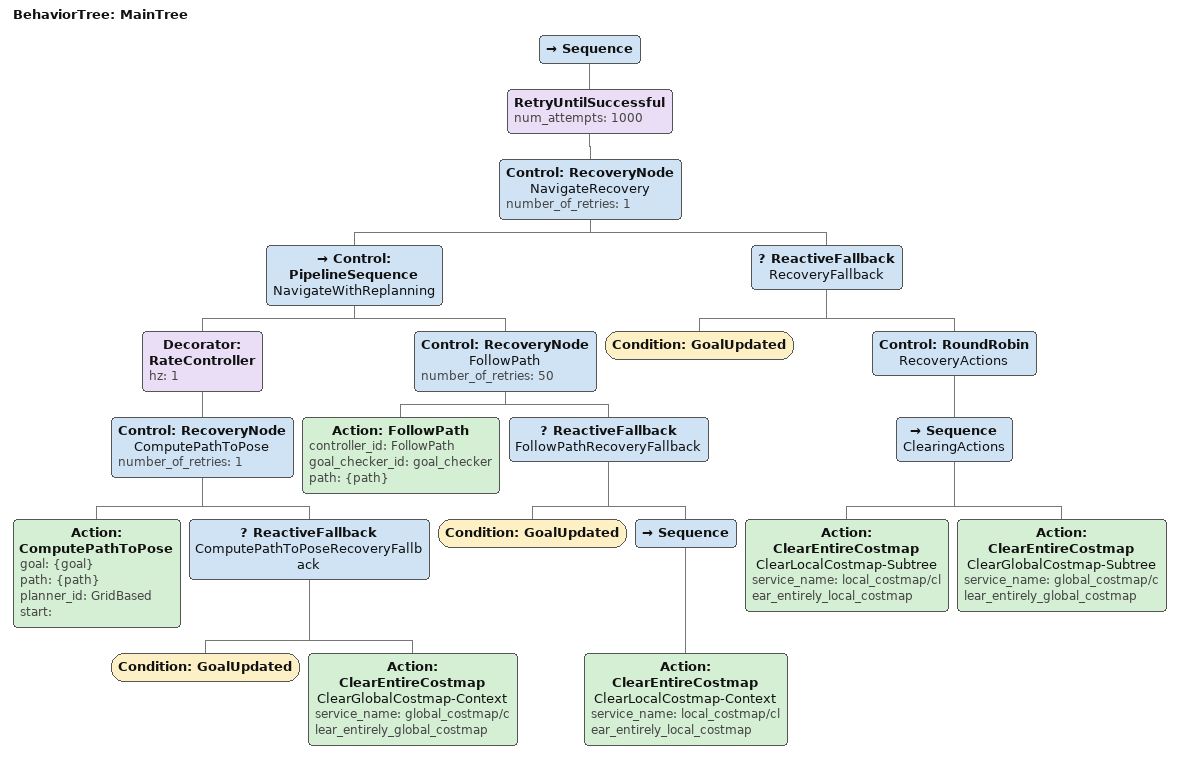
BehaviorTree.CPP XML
<?xml version="1.0"?>
<root main_tree_to_execute="MainTree">
    <BehaviorTree ID="MainTree">
        <Sequence>
            <RetryUntilSuccessful num_attempts="1000">
                <Control ID="RecoveryNode" name="NavigateRecovery" number_of_retries="1">
                    <Control ID="PipelineSequence" name="NavigateWithReplanning">
                        <Decorator ID="RateController" hz="1">
                            <Control ID="RecoveryNode" name="ComputePathToPose" number_of_retries="1">
                                <Action ID="ComputePathToPose" goal="{goal}" path="{path}" planner_id="GridBased" start=""/>
                                <ReactiveFallback name="ComputePathToPoseRecoveryFallback">
                                    <Condition ID="GoalUpdated"/>
                                    <Action ID="ClearEntireCostmap" name="ClearGlobalCostmap-Context" service_name="global_costmap/clear_entirely_global_costmap"/>
                                </ReactiveFallback>
                            </Control>
                        </Decorator>
                        <Control ID="RecoveryNode" name="FollowPath" number_of_retries="50">
                            <Action ID="FollowPath" controller_id="FollowPath" goal_checker_id="goal_checker" path="{path}"/>
                            <ReactiveFallback name="FollowPathRecoveryFallback">
                                <Condition ID="GoalUpdated"/>
                                <Sequence>
                                    <Action ID="ClearEntireCostmap" name="ClearLocalCostmap-Context" service_name="local_costmap/clear_entirely_local_costmap"/>
                                </Sequence>
                            </ReactiveFallback>
                        </Control>
                    </Control>
                    <ReactiveFallback name="RecoveryFallback">
                        <Condition ID="GoalUpdated"/>
                        <Control ID="RoundRobin" name="RecoveryActions">
                            <Sequence name="ClearingActions">
                                <Action ID="ClearEntireCostmap" name="ClearLocalCostmap-Subtree" service_name="local_costmap/clear_entirely_local_costmap"/>
                                <Action ID="ClearEntireCostmap" name="ClearGlobalCostmap-Subtree" service_name="global_costmap/clear_entirely_global_costmap"/>
                            </Sequence>
                        </Control>
                    </ReactiveFallback>
                </Control>
            </RetryUntilSuccessful>
        </Sequence>
    </BehaviorTree>
</root>
